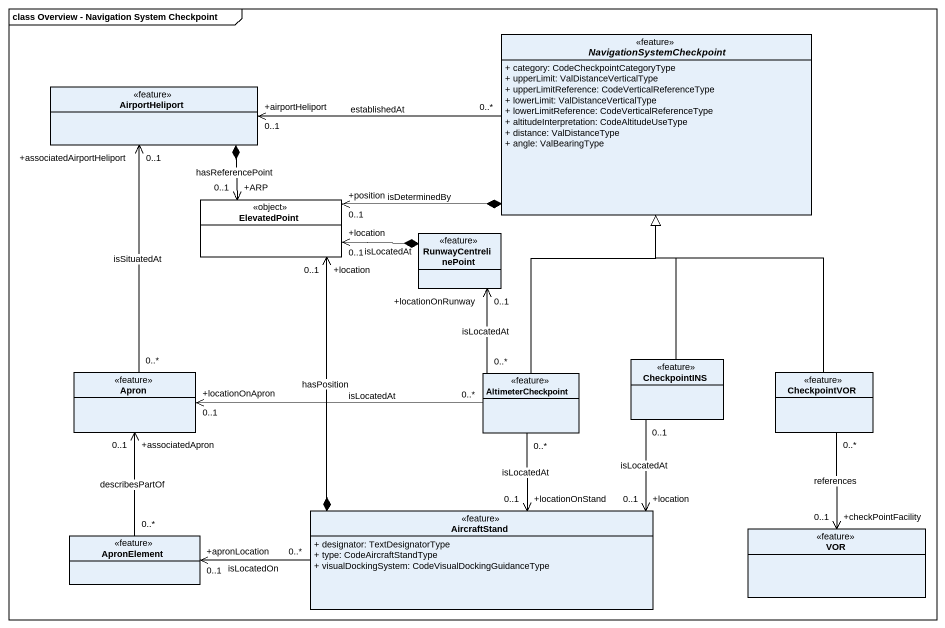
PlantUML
@startuml
mainframe class Overview - Navigation System Checkpoint
hide circle
hide empty members
skinparam classAttributeIconSize 0
abstract class NavigationSystemCheckpoint <<feature>> {
  + category: CodeCheckpointCategoryType
  + upperLimit: ValDistanceVerticalType
  + upperLimitReference: CodeVerticalReferenceType
  + lowerLimit: ValDistanceVerticalType
  + lowerLimitReference: CodeVerticalReferenceType
  + altitudeInterpretation: CodeAltitudeUseType
  + distance: ValDistanceType
  + angle: ValBearingType
}
class AirportHeliport <<feature>>
class ElevatedPoint <<object>> #FFFFFF
class RunwayCentrelinePoint <<feature>>
class Apron <<feature>>
class AltimeterCheckpoint <<feature>>
class CheckpointINS <<feature>>
class CheckpointVOR <<feature>>
class AircraftStand <<feature>> {
  + designator: TextDesignatorType
  + type: CodeAircraftStandType
  + visualDockingSystem: CodeVisualDockingGuidanceType
}
class ApronElement <<feature>>
class VOR <<feature>>
NavigationSystemCheckpoint "0..*" -left-> "+airportHeliport\n0..1" AirportHeliport : establishedAt
NavigationSystemCheckpoint *-left-> "+position\n0..1" ElevatedPoint : isDeterminedBy
AirportHeliport *--> "+ARP\n0..1" ElevatedPoint : hasReferencePoint
RunwayCentrelinePoint *-left-> "+location\n0..1" ElevatedPoint : isLocatedAt
Apron "0..*" -up-> "+associatedAirportHeliport\n0..1" AirportHeliport : isSituatedAt
AltimeterCheckpoint -up-|> NavigationSystemCheckpoint
AltimeterCheckpoint "0..*" -up-> "+locationOnRunway\n0..1" RunwayCentrelinePoint : isLocatedAt
AltimeterCheckpoint "0..*" -left-> "+locationOnApron\n0..1" Apron : isLocatedAt
AltimeterCheckpoint "0..*" --> "+locationOnStand\n0..1" AircraftStand : isLocatedAt
CheckpointINS -up-|> NavigationSystemCheckpoint
CheckpointINS "0..1" --> "+location\n0..1" AircraftStand : isLocatedAt
CheckpointVOR -up-|> NavigationSystemCheckpoint
CheckpointVOR "0..*" --> "+checkPointFacility\n0..1" VOR : references
AircraftStand *-up-> "+location\n0..1" ElevatedPoint : hasPosition
AircraftStand "0..*" -left-> "+apronLocation\n0..1" ApronElement : isLocatedOn
ApronElement "0..*" -up-> "+associatedApron\n0..1" Apron : describesPartOf
@enduml
